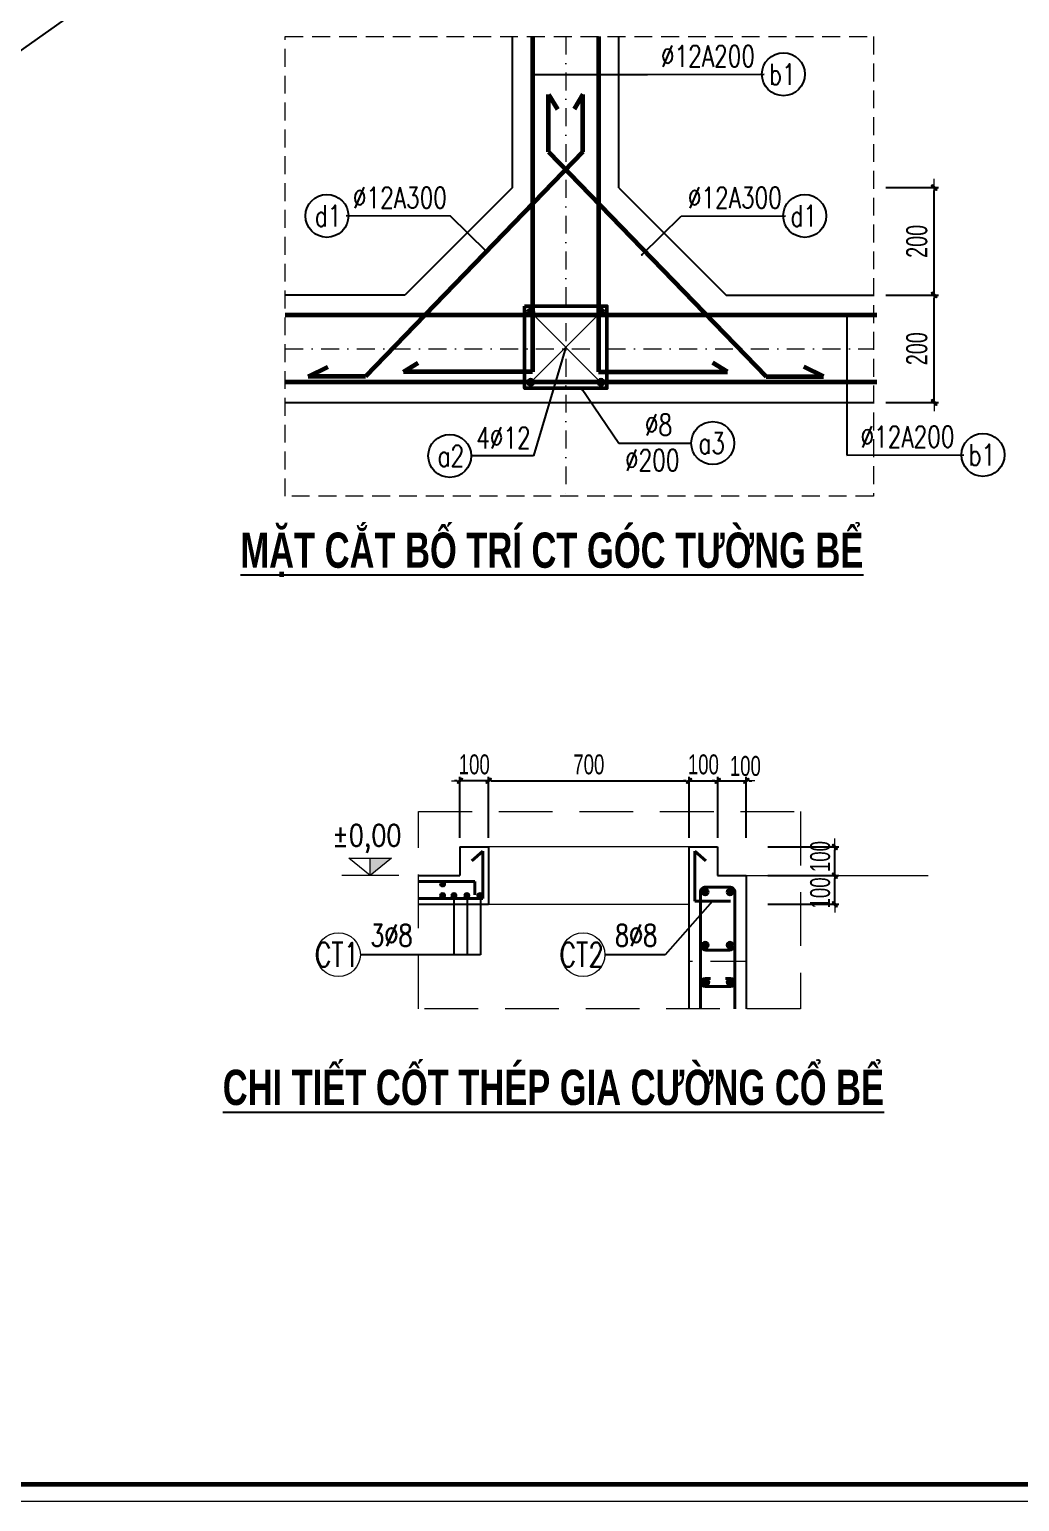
# Model space of a CAD drawing. Extents: x -192823 to 24985, y 78808 to 102574.
# Drawn here: x -75864 to -68950, y 84928 to 95210 of the extents above; entities that cross this region are included whole.
import ezdxf
from ezdxf.enums import TextEntityAlignment as Align

# ---------------------------------------------------------------- set-up
doc = ezdxf.new("R2010")
doc.units = 0
doc.header["$LTSCALE"] = 5
doc.header["$MEASUREMENT"] = 0
doc.header["$PDMODE"] = 3
doc.header["$PDSIZE"] = -5
for name, pattern in [('CENTERX2', [4, 2.5, -0.5, 0.5, -0.5]), ('DASHDOT', [1, 0.5, -0.25, 0, -0.25]), ('HIDDEN', [0.375, 0.25, -0.125])]:
    doc.linetypes.add(name, pattern=pattern)
doc.layers.get('0').update_dxf_attribs({"linetype": 'CONTINUOUS', "lineweight": 25})
doc.layers.get('DEFPOINTS').update_dxf_attribs({"linetype": 'CONTINUOUS', "lineweight": 9})
for name, color, linetype, lineweight in [('06', 6, 'CONTINUOUS', 40), ('EG Net dam3', 1, 'CONTINUOUS', 60), ('EG Text2', 7, 'CONTINUOUS', 20), ('Khungten_LCDI', 7, 'CONTINUOUS', 25), ('KICHTHUOC', 167, 'CONTINUOUS', 15), ('LC Dim', 8, 'CONTINUOUS', 18), ('LC ISO', 153, 'CONTINUOUS', 13), ('LC MANH DUT', 35, 'HIDDEN', 5), ('LC Net dam2', 6, 'CONTINUOUS', 40), ('LC Net manh', 239, 'CONTINUOUS', 5), ('LC Net thay', 7, 'CONTINUOUS', 25), ('LC Net truc', 79, 'DASHDOT', 13), ('LC Text1', 3, 'CONTINUOUS', 20), ('LC Text2', 7, 'CONTINUOUS', 25), ('Thep', 6, 'CONTINUOUS', 50)]:
    doc.layers.add(name, color=color, linetype=linetype, lineweight=lineweight)
doc.layers.add('KCS_Plotter', color=11, linetype='CONTINUOUS', plot=False)
doc.styles.add('EG 1', font='')
doc.styles.add('HOATBIF', font='hoatbif.shx', dxfattribs={"width": 0.7})
doc.styles.add('Khungten', font='', dxfattribs={"width": 0.9, "height": 5000})
doc.styles.add('LC 3', font='vnsimli.shx', dxfattribs={"width": 0.75})
doc.styles.add('LC3', font='', dxfattribs={"width": 0.8})
doc.styles.add('T1', font='Vnsimli.shx', dxfattribs={"width": 0.8})
doc.styles.add('Title', font='', dxfattribs={"width": 0.8})
doc.styles.get('EG 1').set_extended_font_data('.VnAvantH', bold=True)
doc.styles.get('Khungten').set_extended_font_data('.VnAvantH')
doc.styles.get('LC3').set_extended_font_data('.VnArialH', bold=True)
doc.styles.get('Title').set_extended_font_data('.VnBlackH')
doc.dimstyles.new('1-100(1-50)', dxfattribs={"dimscale": 59, "dimtxt": 2.5, "dimasz": 0.35, "dimexe": 0.5, "dimexo": 0, "dimgap": 0.8, "dimtad": 1, "dimdec": 0, "dimzin": 0, "dimdsep": 46, "dimtxsty": 'HOATBIF', "dimblk1": 'DOT', "dimblk2": 'DOT', "dimsah": 1, "dimcen": -1, "dimdle": 1, "dimclrd": 256, "dimclre": 256, "dimclrt": 4, "dimadec": 3, "dimazin": 2, "dimtfac": 0.333333, "dimtdec": 0, "dimtix": 1, "dimtmove": 2, "dimatfit": 3, "dimldrblk": 'DOT', "dimfxl": 1, "dimtvp": 0.833333, "dimtolj": 1, "dimtzin": 0, "dimarcsym": 0})
doc.dimstyles.new('MONG', dxfattribs={"dimscale": 50, "dimtxt": 2.5, "dimasz": 0.35, "dimexe": 0.5, "dimexo": 0, "dimgap": 0.8, "dimtad": 1, "dimdec": 0, "dimzin": 0, "dimdsep": 46, "dimtxsty": 'HOATBIF', "dimblk1": 'DOT', "dimblk2": 'DOT', "dimsah": 1, "dimcen": -1, "dimdle": 1, "dimclrd": 256, "dimclre": 256, "dimclrt": 4, "dimadec": 3, "dimazin": 2, "dimtfac": 0.333333, "dimtdec": 0, "dimtix": 1, "dimtmove": 2, "dimatfit": 3, "dimldrblk": 'DOT', "dimfxl": 1, "dimtvp": 0.833333, "dimtolj": 1, "dimtzin": 0, "dimarcsym": 0})

# ---------------------------------------------------------------- blocks, each defined once
blk = doc.blocks.new('ha tang Nui Beo')
at = {"layer": 'DEFPOINTS', "lineweight": 0}
blk.add_lwpolyline([(-1200, -14850), (-1200, 14850), (40800, 14850), (40800, -14850)], close=True, dxfattribs=at)
at = {"layer": 'Khungten_LCDI', "color": 5, "lineweight": 60}
blk.add_lwpolyline([(0, -14650), (0, 14650), (40600, 14650), (40600, -14650)], close=True, dxfattribs=at)
at = {"color": 7, "style": 'Khungten', "width": 0.8}
for tag, p in [('REVISION', (39499, -10746)), ('NGAYHT', (39546, -11609))]:
    blk.add_attdef(tag, text='', height=200, dxfattribs=at).set_placement(p, align=Align.CENTER)
at = {"layer": 'LC Text1', "style": 'Title', "width": 1.485915}
for tag, p, p2 in [('TENBANVE1', (36913, -8886), (40339, -8886)), ('TENBANVE2', (36913, -9562), (40339, -9562))]:
    blk.add_attdef(tag, text='', height=250, dxfattribs=at).set_placement(p, p2, align=Align.FIT)
at = {"layer": 'LC Text1', "style": 'Title', "width": 0.7}
blk.add_attdef('SOBANVE', text='', height=250, dxfattribs=at).set_placement((39562, -13896), align=Align.CENTER)
blk = doc.blocks.new('TIEUDE1')
at = {"layer": 'EG Text2', "color": 7, "style": 'EG 1'}
blk.add_attdef('TIªU§Ò', text='', height=5, dxfattribs=at).set_placement((0, 0), align=Align.BOTTOM_CENTER)
blk.add_attdef('TL', text='', height=3, dxfattribs=at).set_placement((0, -2), align=Align.TOP_CENTER)
blk = doc.blocks.new('DOT')
at = {"layer": 'KICHTHUOC'}
blk.add_line((-3, 0), (3, 0), dxfattribs=at)
at = {"layer": 'KICHTHUOC', "color": 4}
blk.add_line((-1, -1), (1, 1), dxfattribs=at)
blk.add_lwpolyline([(0.5, 1), (-1, -0.5), (-0.5, -1), (1, 0.5)], close=True, dxfattribs=at)
blk = doc.blocks.new('*D505')
at = {"layer": 'DEFPOINTS', "color": 0, "transparency": 16777216}
for p in [(-69883, 94105), (-69546, 94105), (-69883, 93355)]:
    blk.add_point(p, dxfattribs=at)
at = {"layer": 'LC Dim', "lineweight": -2, "transparency": 16777216}
for p, q in [((-69883, 94105), (-69516, 94105)), ((-69546, 93376), (-69546, 94084)), ((-69883, 93355), (-69516, 93355))]:
    blk.add_line(p, q, dxfattribs=at)
at = {"layer": 'LC Dim', "lineweight": -2, "transparency": 16777216, "xscale": 20.65, "yscale": 20.65, "zscale": 20.65}
for p, rotation in [((-69546, 94105), 90), ((-69546, 93355), 270)]:
    blk.add_blockref('DOT', p, dxfattribs=dict(at, rotation=rotation))
at = {"layer": 'LC Dim', "color": 4, "transparency": 16777216, "insert": (-69667, 93730), "char_height": 147.5, "attachment_point": 5, "rotation": 90, "style": 'HOATBIF'}
blk.add_mtext('\\A1;200', dxfattribs=at)
blk = doc.blocks.new('*D508')
at = {"layer": 'DEFPOINTS', "color": 0, "transparency": 16777216}
for p in [(-69883, 93355), (-69546, 93355), (-69883, 92605)]:
    blk.add_point(p, dxfattribs=at)
at = {"layer": 'LC Dim', "lineweight": -2, "transparency": 16777216}
for p, q in [((-69883, 93355), (-69516, 93355)), ((-69546, 92626), (-69546, 93334)), ((-69883, 92605), (-69516, 92605))]:
    blk.add_line(p, q, dxfattribs=at)
at = {"layer": 'LC Dim', "lineweight": -2, "transparency": 16777216, "xscale": 20.65, "yscale": 20.65, "zscale": 20.65}
for p, rotation in [((-69546, 93355), 90), ((-69546, 92605), 270)]:
    blk.add_blockref('DOT', p, dxfattribs=dict(at, rotation=rotation))
at = {"layer": 'LC Dim', "color": 4, "transparency": 16777216, "insert": (-69667, 92980), "char_height": 147.5, "attachment_point": 5, "rotation": 90, "style": 'HOATBIF'}
blk.add_mtext('\\A1;200', dxfattribs=at)
blk = doc.blocks.new('thep1')
at = {"layer": '06'}
for p, q in [((-38309, -70244), (-38309, -70364)), ((-38369, -70304), (-38249, -70304)), ((-38351, -70262), (-38267, -70346)), ((-38351, -70346), (-38267, -70262))]:
    blk.add_line(p, q, dxfattribs=at)
blk.add_circle((-38309, -70304), 60, dxfattribs=at)
blk = doc.blocks.new('*D1081')
at = {"layer": 'DEFPOINTS', "color": 0, "ltscale": 2, "transparency": 16777216}
for p in [(-71058, 89962), (-71258, 89565), (-71058, 89565)]:
    blk.add_point(p, dxfattribs=at)
at = {"layer": 'LC Dim', "lineweight": -2, "ltscale": 2, "transparency": 16777216}
for p, q in [((-71258, 89565), (-71258, 89990)), ((-71058, 89565), (-71058, 89990)), ((-71278, 89962), (-71297, 89962)), ((-71258, 89962), (-71058, 89962)), ((-71039, 89962), (-71020, 89962))]:
    blk.add_line(p, q, dxfattribs=at)
at = {"layer": 'LC Dim', "lineweight": -2, "ltscale": 2, "transparency": 16777216, "xscale": 19.46, "yscale": 19.46, "zscale": 19.46}
blk.add_blockref('DOT', (-71258, 89962), dxfattribs=at)
at = {"layer": 'LC Dim', "lineweight": -2, "ltscale": 2, "transparency": 16777216, "xscale": 19.46, "yscale": 19.46, "zscale": 19.46, "rotation": 180}
blk.add_blockref('DOT', (-71058, 89962), dxfattribs=at)
at = {"layer": 'LC Dim', "color": 4, "ltscale": 2, "transparency": 16777216, "insert": (-71158, 90076), "char_height": 139, "attachment_point": 5, "style": 'HOATBIF'}
blk.add_mtext('\\A1;100', dxfattribs=at)
blk = doc.blocks.new('*D1082')
at = {"layer": 'DEFPOINTS', "color": 0, "ltscale": 2, "transparency": 16777216}
for p in [(-70707, 89300), (-70240, 89300), (-70707, 89100)]:
    blk.add_point(p, dxfattribs=at)
at = {"layer": 'LC Dim', "lineweight": -2, "ltscale": 2, "transparency": 16777216}
for p, q in [((-70707, 89300), (-70212, 89300)), ((-70240, 89120), (-70240, 89281)), ((-70707, 89100), (-70212, 89100))]:
    blk.add_line(p, q, dxfattribs=at)
at = {"layer": 'LC Dim', "lineweight": -2, "ltscale": 2, "transparency": 16777216, "xscale": 19.46, "yscale": 19.46, "zscale": 19.46}
for p, rotation in [((-70240, 89300), 90), ((-70240, 89100), 270)]:
    blk.add_blockref('DOT', p, dxfattribs=dict(at, rotation=rotation))
at = {"layer": 'LC Dim', "color": 4, "ltscale": 2, "transparency": 16777216, "insert": (-70342, 89179), "char_height": 139, "attachment_point": 5, "rotation": 90, "style": 'HOATBIF'}
blk.add_mtext('\\A1;100', dxfattribs=at)
blk = doc.blocks.new('Caodo1')
at = {"layer": 'LC Text1'}
blk.add_hatch(color=4, dxfattribs=at).paths.add_polyline_path([(0, 200), (0, 0), (243, 200)])
at = {"layer": 'LC Text1', "color": 4}
for p, q in [((0, 0), (0, 200)), ((324, 0), (-324, 0))]:
    blk.add_line(p, q, dxfattribs=at)
blk.add_lwpolyline([(-243, 200), (243, 200), (0, 0), (0, 0)], close=True, dxfattribs=at)
at = {"layer": 'LC Text1', "color": 4, "style": 'T1', "width": 0.8}
blk.add_attdef('%%P0,00', text='', height=250, dxfattribs=at).set_placement((-39, 460), align=Align.MIDDLE_CENTER)
blk = doc.blocks.new('*D1083')
at = {"layer": 'DEFPOINTS', "color": 0, "ltscale": 2, "transparency": 16777216}
for p in [(-71258, 89962), (-72658, 89565), (-71258, 89565)]:
    blk.add_point(p, dxfattribs=at)
at = {"layer": 'LC Dim', "lineweight": -2, "ltscale": 2, "transparency": 16777216}
for p, q in [((-72658, 89565), (-72658, 89990)), ((-71258, 89565), (-71258, 89990)), ((-72639, 89962), (-71278, 89962))]:
    blk.add_line(p, q, dxfattribs=at)
at = {"layer": 'LC Dim', "lineweight": -2, "ltscale": 2, "transparency": 16777216, "xscale": 19.46, "yscale": 19.46, "zscale": 19.46, "rotation": 180}
blk.add_blockref('DOT', (-72658, 89962), dxfattribs=at)
at = {"layer": 'LC Dim', "lineweight": -2, "ltscale": 2, "transparency": 16777216, "xscale": 19.46, "yscale": 19.46, "zscale": 19.46}
blk.add_blockref('DOT', (-71258, 89962), dxfattribs=at)
at = {"layer": 'LC Dim', "color": 4, "ltscale": 2, "transparency": 16777216, "insert": (-71958, 90076), "char_height": 139, "attachment_point": 5, "style": 'HOATBIF'}
blk.add_mtext('\\A1;700', dxfattribs=at)
blk = doc.blocks.new('*D1084')
at = {"layer": 'DEFPOINTS', "color": 0, "ltscale": 2, "transparency": 16777216}
for p in [(-72858, 89962), (-72858, 89565), (-72658, 89565)]:
    blk.add_point(p, dxfattribs=at)
at = {"layer": 'LC Dim', "lineweight": -2, "ltscale": 2, "transparency": 16777216}
for p, q in [((-72858, 89565), (-72858, 89990)), ((-72658, 89565), (-72658, 89990)), ((-72878, 89962), (-72897, 89962)), ((-72658, 89962), (-72858, 89962)), ((-72639, 89962), (-72620, 89962))]:
    blk.add_line(p, q, dxfattribs=at)
at = {"layer": 'LC Dim', "lineweight": -2, "ltscale": 2, "transparency": 16777216, "xscale": 19.46, "yscale": 19.46, "zscale": 19.46}
blk.add_blockref('DOT', (-72858, 89962), dxfattribs=at)
at = {"layer": 'LC Dim', "lineweight": -2, "ltscale": 2, "transparency": 16777216, "xscale": 19.46, "yscale": 19.46, "zscale": 19.46, "rotation": 180}
blk.add_blockref('DOT', (-72658, 89962), dxfattribs=at)
at = {"layer": 'LC Dim', "color": 4, "ltscale": 2, "transparency": 16777216, "insert": (-72758, 90076), "char_height": 139, "attachment_point": 5, "style": 'HOATBIF'}
blk.add_mtext('\\A1;100', dxfattribs=at)
blk = doc.blocks.new('*D1085')
at = {"layer": 'DEFPOINTS', "color": 0, "ltscale": 2, "transparency": 16777216}
for p in [(-70707, 89500), (-70240, 89500), (-70707, 89300)]:
    blk.add_point(p, dxfattribs=at)
at = {"layer": 'LC Dim', "lineweight": -2, "ltscale": 2, "transparency": 16777216}
for p, q in [((-70707, 89500), (-70212, 89500)), ((-70240, 89320), (-70240, 89481)), ((-70707, 89300), (-70212, 89300))]:
    blk.add_line(p, q, dxfattribs=at)
at = {"layer": 'LC Dim', "lineweight": -2, "ltscale": 2, "transparency": 16777216, "xscale": 19.46, "yscale": 19.46, "zscale": 19.46}
for p, rotation in [((-70240, 89500), 90), ((-70240, 89300), 270)]:
    blk.add_blockref('DOT', p, dxfattribs=dict(at, rotation=rotation))
at = {"layer": 'LC Dim', "color": 4, "ltscale": 2, "transparency": 16777216, "insert": (-70342, 89433), "char_height": 139, "attachment_point": 5, "rotation": 90, "style": 'HOATBIF'}
blk.add_mtext('\\A1;100', dxfattribs=at)
blk = doc.blocks.new('*D1086')
at = {"layer": 'DEFPOINTS', "color": 0, "ltscale": 2, "transparency": 16777216}
for p in [(-70858, 89962), (-71058, 89565), (-70858, 89565)]:
    blk.add_point(p, dxfattribs=at)
at = {"layer": 'LC Dim', "lineweight": -2, "ltscale": 2, "transparency": 16777216}
for p, q in [((-71058, 89565), (-71058, 89990)), ((-70858, 89565), (-70858, 89990)), ((-71078, 89962), (-71097, 89962)), ((-71058, 89962), (-70858, 89962)), ((-70839, 89962), (-70820, 89962))]:
    blk.add_line(p, q, dxfattribs=at)
at = {"layer": 'LC Dim', "lineweight": -2, "ltscale": 2, "transparency": 16777216, "xscale": 19.46, "yscale": 19.46, "zscale": 19.46}
blk.add_blockref('DOT', (-71058, 89962), dxfattribs=at)
at = {"layer": 'LC Dim', "lineweight": -2, "ltscale": 2, "transparency": 16777216, "xscale": 19.46, "yscale": 19.46, "zscale": 19.46, "rotation": 180}
blk.add_blockref('DOT', (-70858, 89962), dxfattribs=at)
at = {"layer": 'LC Dim', "color": 4, "ltscale": 2, "transparency": 16777216, "insert": (-70865, 90065), "char_height": 139, "attachment_point": 5, "style": 'HOATBIF'}
blk.add_mtext('\\A1;100', dxfattribs=at)

msp = doc.modelspace()

# ---------------------------------------------------------------- linework, layer by layer
at = {"layer": 'EG Net dam3'}
for p, q in [((-72352, 95159.7), (-72352, 92818.7)), ((-71890.2, 95159.7), (-71890.2, 92818.7)), ((-72238.6, 94355.2), (-72238.6, 94755.2)), ((-72238.6, 94755.2), (-72176.2, 94653.5)), ((-71998.6, 94755.2), (-72061.1, 94653.5)), ((-71998.6, 94355.2), (-71998.6, 94755.2)), ((-71998.6, 94355.2), (-73518.2, 92784.9)), ((-72238.6, 94355.2), (-70719, 92784.9)), ((-69945.6, 93213.3), (-74077.5, 93213.3)), ((-73918.2, 92784.9), (-73781.6, 92853.1)), ((-73252, 92818.7), (-73150.3, 92881.1)), ((-70990.2, 92818.7), (-71091.9, 92881.1)), ((-70319, 92784.9), (-70455.6, 92853.1)), ((-69945.6, 92746.5), (-74077.5, 92746.5)), ((-73518.2, 92784.9), (-73918.2, 92784.9)), ((-72352, 92818.7), (-73252, 92818.7)), ((-71890.2, 92818.7), (-70990.2, 92818.7)), ((-70719, 92784.9), (-70319, 92784.9))]:
    msp.add_line(p, q, dxfattribs=at)
at = {"layer": 'EG Text2', "ltscale": 100}
for centre in [(-73706.6, 88747.7), (-71998.1, 88747.7)]:
    msp.add_circle(centre, 153.1, dxfattribs=at)
at = {"layer": 'KCS_Plotter'}
msp.add_line((-90258.2, 84928.2), (-65312.7, 102568.2), dxfattribs=at)
at = {"layer": 'LC Dim', "ltscale": 2}
msp.add_line((-72774, 88747.7), (-73553.5, 88747.7), dxfattribs=at)
at = {"layer": 'LC ISO'}
for p, q in [((-72364.4, 93236.7), (-71872.9, 92745.2)), ((-72364.4, 92744.8), (-71873.4, 93236.2))]:
    msp.add_line(p, q, dxfattribs=at)
at = {"layer": 'LC MANH DUT', "ltscale": 200}
msp.add_line((-70858.5, 88700.2), (-71258.5, 88700.2), dxfattribs=at)
msp.add_line((-70858.5, 88700.2), (-71258.5, 88700.2), dxfattribs=at)
at = {"layer": 'LC MANH DUT', "ltscale": 100}
msp.add_lwpolyline([(-74077.5, 95159.7), (-69970.4, 95159.7), (-69970.4, 91949.1), (-74077.5, 91949.1)], close=True, dxfattribs=at)
at = {"layer": 'LC MANH DUT', "ltscale": 300}
msp.add_lwpolyline([(-73148.5, 89746.8), (-70479.8, 89746.8), (-70479.8, 88369.4), (-73148.5, 88369.4)], close=True, dxfattribs=at)
at = {"layer": 'LC Net dam2'}
for p, q in [((-72698.8, 89470.8), (-72775.8, 89402.9)), ((-72698.8, 89470.8), (-72698.8, 89140.5)), ((-71218.1, 89470.8), (-71218.1, 89122.4)), ((-71218.1, 89470.8), (-71141.2, 89402.9)), ((-73148.5, 89259.8), (-72752.9, 89259.8)), ((-72752.9, 89259.8), (-72752.9, 89165.7)), ((-73148.5, 89140.5), (-72698.8, 89140.5)), ((-71218.1, 89122.4), (-70969.5, 89122.4)), ((-71178.8, 89131.3), (-71178.8, 88369.4)), ((-70938.1, 89131.3), (-70938.1, 88369.4))]:
    msp.add_line(p, q, dxfattribs=at)
at = {"layer": 'LC Net dam2', "ltscale": 2}
msp.add_lwpolyline([(-70975.7, 88779.8), (-71141.3, 88779.8, -0.4142136), (-71178.8, 88817.4), (-71178.8, 89183, -0.4142136), (-71141.3, 89220.5), (-70975.7, 89220.5, -0.4142136), (-70938.1, 89183), (-70938.1, 88817.4, -0.4142136)], format="xyb", close=True, dxfattribs=at)
at = {"layer": 'LC Net dam2'}
msp.add_lwpolyline([(-71004.3, 88582.3), (-70968.3, 88582.3, -1), (-70968.3, 88524.7), (-71144.1, 88524.7, -1), (-71144.1, 88582.3), (-71108.1, 88582.3)], format="xyb", dxfattribs=at)
msp.add_lwpolyline([(-71004.3, 88582.3), (-70968.3, 88582.3, -1), (-70968.3, 88524.7), (-71144.1, 88524.7, -1), (-71144.1, 88582.3), (-71108.1, 88582.3)], format="xyb", dxfattribs=at)
at = {"layer": 'LC Net manh', "ltscale": 2}
for p, q in [((-71258.5, 89500.2), (-72658.5, 89500.2)), ((-72658.5, 89100.2), (-71258.5, 89100.2))]:
    msp.add_line(p, q, dxfattribs=at)
at = {"layer": 'LC Net thay'}
for p, q in [((-72493.6, 95159.7), (-72493.6, 94104.9)), ((-71748.6, 94104.9), (-71748.6, 95159.7)), ((-72493.6, 94104.9), (-73243.6, 93354.9)), ((-71748.6, 94104.9), (-70998.6, 93354.9)), ((-73243.6, 93354.9), (-74077.5, 93354.9)), ((-70998.6, 93354.9), (-69970.4, 93354.9)), ((-74077.5, 92604.9), (-69970.4, 92604.9)), ((-72858.5, 89500.2), (-72858.5, 89300.2)), ((-72858.5, 89500.2), (-72658.5, 89500.2)), ((-72658.5, 89500.2), (-72658.5, 89100.2)), ((-71258.5, 89500.2), (-71258.5, 88369.4)), ((-71258.5, 89500.2), (-71058.5, 89500.2)), ((-71058.5, 89500.2), (-71058.5, 89300.2)), ((-73148.5, 89300.2), (-72858.5, 89300.2)), ((-71058.5, 89300.2), (-70858.5, 89300.2)), ((-70858.5, 89300.2), (-70858.5, 88369.4)), ((-73148.5, 89100.2), (-72658.5, 89100.2))]:
    msp.add_line(p, q, dxfattribs=at)
at = {"layer": 'LC Net truc', "ltscale": 50}
for p, q in [((-72118.6, 95159.7), (-72118.6, 91949.1)), ((-74077.5, 92979.9), (-69970.4, 92979.9))]:
    msp.add_line(p, q, dxfattribs=at)
at = {"layer": 'LC Net truc', "linetype": 'CENTERX2', "ltscale": 200}
msp.add_line((-70858.5, 89300.2), (-69587.7, 89300.2), dxfattribs=at)
at = {"layer": 'LC Text2', "ltscale": 100}
for centre in [(-70598.9, 94896.8), (-73787.1, 93907.9), (-70450.1, 93907.9), (-71092.3, 92320.8), (-72929, 92231.3), (-69205.4, 92238.3)]:
    msp.add_circle(centre, 150, dxfattribs=at)
at = {"layer": 'Thep'}
msp.add_lwpolyline([(-72406, 93278.3), (-71831.3, 93278.3), (-71831.3, 92703.6), (-72406, 92703.6)], close=True, dxfattribs=at)

# ---------------------------------------------------------------- block references
at = {"layer": 'LC Net thay', "xscale": 0.5939393785367624, "yscale": 0.5939393785367624, "zscale": 0.5939393785367624}
msp.add_blockref('ha tang Nui Beo', (-89545.4, 93748.2), dxfattribs=at)
at = {"layer": 'LC Text1'}
ref = msp.add_blockref('Caodo1', (-73484.1, 89300.2), dxfattribs=dict(at, xscale=0.6120766457405166, yscale=0.6120766457405166, zscale=0.6120766457405166))
ref.add_attrib('%%P0,00', '%%p0,00', dxfattribs={"layer": 'LC Text2', "color": 4, "height": 153.02, "style": 'T1', "width": 0.8}).set_placement((-73508, 89581.4), align=Align.MIDDLE_CENTER)
at = {"layer": 'LC Text2'}
ref = msp.add_blockref('TIEUDE1', (-72215.7, 91376.1), dxfattribs=dict(at, xscale=50.00000000009664, yscale=50.00000000009664, zscale=50.00000000009664))
ref.add_attrib('TIªU§Ò', '%%UMÆT C¾T Bè TRÝ CT gãc T¦êNG BÓ', dxfattribs={"color": 7, "height": 246.221, "style": 'LC3', "width": 0.7}).set_placement((-72215.7, 91376.1), align=Align.BOTTOM_CENTER)
ref = msp.add_blockref('TIEUDE1', (-72205.3, 87624, 0), dxfattribs=dict(at, xscale=50.00000000009664, yscale=50.00000000009664, zscale=50.00000000009664))
ref.add_attrib('TIªU§Ò', '%%Uchi tiÕt cèt thÐp gia c\xadêng cæ bÓ', dxfattribs={"color": 7, "height": 246.221, "style": 'LC3', "width": 0.7}).set_placement((-72205.3, 87624, 0), align=Align.BOTTOM_CENTER)
at = {"layer": 'Thep'}
for p, xscale, yscale, zscale, rotation in [((-47054.9, 107028), -0.3599999999860302, 0.3600000000558794, 0.36, 270), ((-97182.8, 107028), 0.3599999999860302, 0.3599999999860302, 0.3599999999860302, 90.00000000000001), ((-47054.9, 78953.5), 0.3599999999860302, 0.3599999999860302, 0.3599999999860302, 269.9999999999985), ((-97182.3, 78954), -0.3599999999860302, 0.3600000000558794, 0.36, 90.00000000000152), ((-64152.6, 73043.8), -0.2303999999910594, 0.2304000000357629, 0.2304, 180), ((-58434.8, 65489.7), -0.3317759999871255, 0.3317759999871255, 0.3317759999871255, 180), ((-83682.2, 65489.7), 0.3317759999871255, 0.3317759999871255, 0.3317759999871255, 180), ((-45832.9, 102346.5), -0.3599999999860302, 0.3599999999860302, 0.3599999999860302, 270), ((-96279.5, 102346.5), 0.3599999999860302, 0.3599999999860302, 0.3599999999860302, 90.00000000000001)]:
    msp.add_blockref('thep1', p, dxfattribs=dict(at, xscale=xscale, yscale=yscale, zscale=zscale, rotation=rotation))
for p, xscale, yscale, zscale in [((-64152.6, 105358.8), 0.2303999999910594, 0.2303999999910594, 0.2303999999910594), ((-64073.4, 105358.8), 0.2303999999910594, 0.2303999999910594, 0.2303999999910594), ((-63983.3, 105358.8), 0.2303999999910594, 0.2303999999910594, 0.2303999999910594), ((-81546, 105358.8), -0.2303999999910594, 0.2303999999910594, 0.2303999999910594), ((-58434.8, 112510.6), 0.3317759999871255, 0.3317759999871255, 0.3317759999871255), ((-83682.2, 112510.6), -0.3317759999871255, 0.3317759999871255, 0.3317759999871255)]:
    msp.add_blockref('thep1', p, dxfattribs=dict(at, xscale=xscale, yscale=yscale, zscale=zscale))

# ---------------------------------------------------------------- texts
at = {"layer": 'LC Text2', "linetype": 'ByBlock', "style": 'LC 3', "width": 0.75}
for s, height, p in [('%%C12A200', 148, (-71454.3, 94949.7)), ('%%C12A300', 148, (-73605.7, 93960.8)), ('%%C12A300', 148, (-71266.5, 93960.8)), ('%%C8', 148, (-71566.3, 92374.8)), ('%%C12A200', 148, (-70060.7, 92291.3)), ('4%%C12', 148, (-72744.8, 92284.2)), ('%%C200', 148, (-71705.4, 92127.5)), ('3%%C8', 152.78, (-73483.6, 88806.5)), ('8%%C8', 152.78, (-71775.1, 88806.5))]:
    msp.add_text(s, height=height, dxfattribs=at).set_placement(p)
at = {"layer": 'LC Text2', "ltscale": 100, "style": 'LC 3', "width": 0.75}
for s, height, p in [('b1', 148, (-70606.5, 94896.8)), ('d1', 148, (-73779.6, 93907.9)), ('d1', 148, (-70457.7, 93907.9)), ('a3', 148, (-71099.8, 92320.8)), ('a2', 148, (-72921.4, 92231.3)), ('b1', 148, (-69212.9, 92238.3)), ('CT1', 168.06, (-73715.2, 88747.7)), ('CT2', 168.06, (-72006.8, 88747.7))]:
    msp.add_text(s, height=height, dxfattribs=at).set_placement(p, align=Align.MIDDLE_CENTER)

# ---------------------------------------------------------------- dimensions: what is measured, and where the dimension line sits
at = {"layer": 'LC Dim'}
for base, p1, p2, picture, middle in [((-69545.8, 94104.9), (-69883.3, 93354.9), (-69883.3, 94104.9), '*D505', (-69666.8, 93729.9)), ((-69545.8, 93354.9), (-69883.3, 92604.9), (-69883.3, 93354.9), '*D508', (-69666.8, 92979.9))]:
    dim = msp.add_linear_dim(base=base, p1=p1, p2=p2, angle=90, text='200', dimstyle='1-100(1-50)', override={"dimlfac": 0.333333}, dxfattribs=at)
    dim.commit()
    dim.dimension.update_dxf_attribs({"geometry": picture, "text_midpoint": middle})
at = {"layer": 'LC Dim', "ltscale": 2}
for base, p1, p2, picture, middle in [((-72858.5, 89962.3), (-72658.5, 89565.4), (-72858.5, 89565.4), '*D1084', (-72758.5, 90076.3)), ((-71258.5, 89962.3), (-72658.5, 89565.4), (-71258.5, 89565.4), '*D1083', (-71958.5, 90076.3)), ((-71058.5, 89962.3), (-71258.5, 89565.4), (-71058.5, 89565.4), '*D1081', (-71158.5, 90076.3))]:
    dim = msp.add_linear_dim(base=base, p1=p1, p2=p2, dimstyle='MONG', override={"dimscale": 55.6, "dimlfac": 0.5}, dxfattribs=at)
    dim.commit()
    dim.dimension.update_dxf_attribs({"geometry": picture, "text_midpoint": middle})
dim = msp.add_linear_dim(base=(-70858.5, 89962.3), p1=(-71058.5, 89565.4), p2=(-70858.5, 89565.4), dimstyle='MONG', override={"dimscale": 55.6, "dimlfac": 0.5}, dxfattribs=at)
dim.commit()
dim.dimension.update_dxf_attribs({"geometry": '*D1086', "text_midpoint": (-70865.1, 90064.8), "dimtype": 160})
for base, p1, p2, picture, middle in [((-70239.7, 89500.2), (-70706.8, 89300.2), (-70706.8, 89500.2), '*D1085', (-70342.2, 89433.5)), ((-70239.7, 89300.2), (-70706.8, 89100.2), (-70706.8, 89300.2), '*D1082', (-70342.2, 89178.8))]:
    dim = msp.add_linear_dim(base=base, p1=p1, p2=p2, angle=90, dimstyle='MONG', override={"dimscale": 55.6, "dimlfac": 0.5}, dxfattribs=at)
    dim.commit()
    dim.dimension.update_dxf_attribs({"geometry": picture, "text_midpoint": middle, "dimtype": 160})

# ---------------------------------------------------------------- leaders
for points in [[(-72713.5, 89160.8), (-72713.5, 88747.7), (-73553.5, 88747.7)], [(-72806.7, 89160.8), (-72806.7, 88747.7), (-73553.5, 88747.7)], [(-72899.8, 89160.8), (-72899.8, 88747.7), (-73553.5, 88747.7)], [(-71093.8, 89122.4), (-71425.1, 88747.7), (-71845.1, 88747.7)]]:
    msp.add_leader(points, dimstyle='MONG', override={"dimscale": 55.6, "dimlfac": 0.5}, dxfattribs=at)
at = {"layer": 'LC ISO'}
for points in [[(-72352, 94895.7), (-71548.6, 94895.7), (-70732.7, 94896.8)], [(-71890.2, 94895.7), (-71548.6, 94895.7), (-70732.7, 94896.8)], [(-72673.1, 93658.3), (-72923.9, 93906.8), (-73653.4, 93907.9)], [(-71587.4, 93635.2), (-71313.3, 93906.8), (-70583.9, 93907.9)], [(-70155.1, 93213.3), (-70155.1, 92237.2), (-69339.1, 92238.3)], [(-72118.9, 92990.5), (-72344.9, 92231.3), (-72779, 92231.3)], [(-70155.1, 92746.5), (-70155.1, 92237.2)], [(-72009.7, 92703.6), (-71749.4, 92320.8), (-71242.3, 92320.8)]]:
    msp.add_leader(points, dimstyle='1-100(1-50)', override={"dimasz": 0.25, "dimtad": 0}, dxfattribs=at)

doc.saveas('drawing.dxf')
